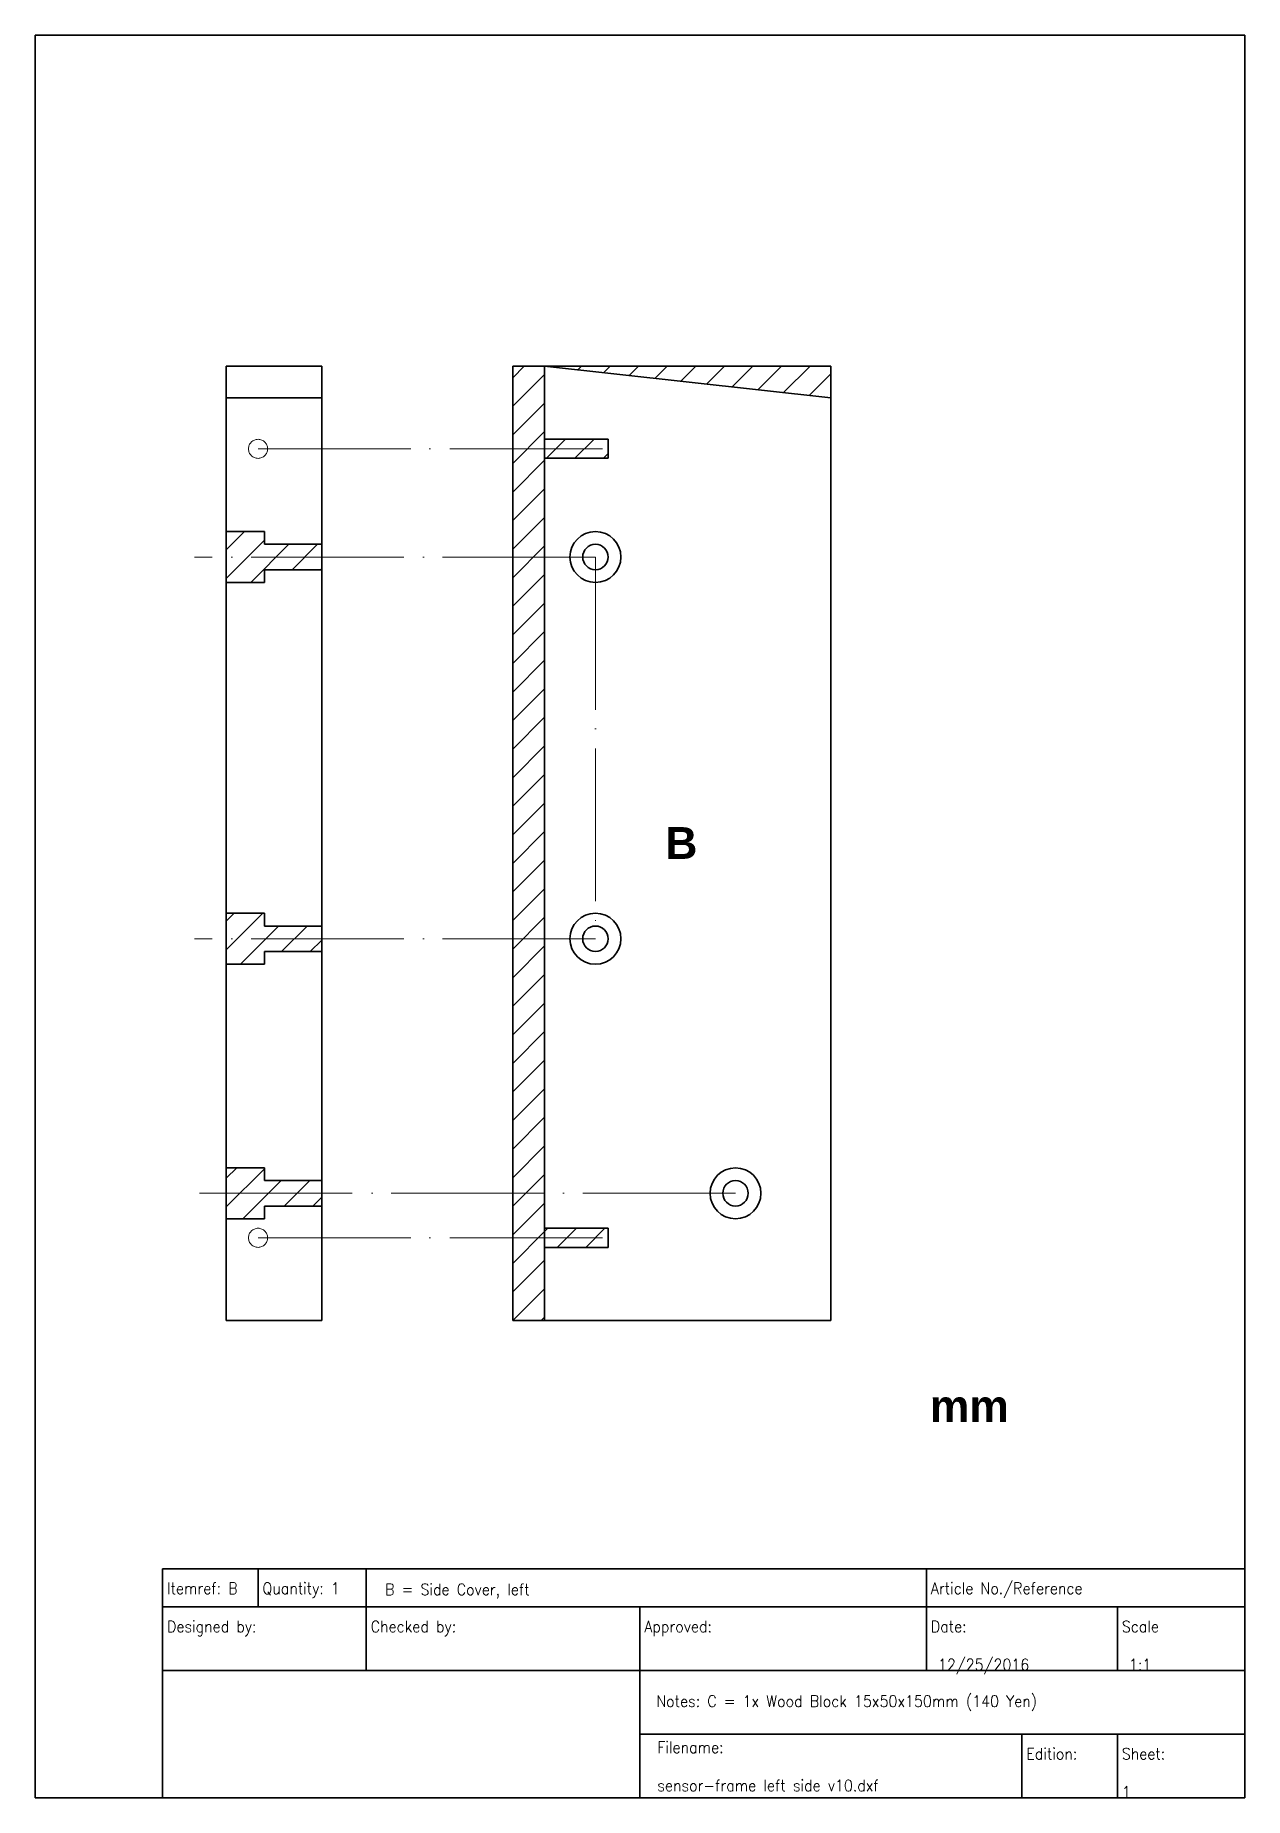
# Model space of a CAD drawing. Header units: millimetres. Extents: x 10 to 200, y 10 to 287.
import ezdxf

# ---------------------------------------------------------------- set-up
doc = ezdxf.new("R2010")
doc.units = ezdxf.units.MM
doc.linetypes.add('ACAD_ISO04W100', pattern=[30, 24, -3, 0, -3])
for name, color, linetype, lineweight, true_color in [('0 ... Background', 18, 'Continuous', 35, 0x000000), ('0 ... Base', 18, 'Continuous', 35, 0x000000), ('0 ... Construction', 18, 'ACAD_ISO04W100', 9, 0x000000), ('0 ... Cut', 18, 'Continuous', 35, 0x000000), ('0 ... Dimensions', 18, 'Continuous', 9, 0x000000), ('0 ... Numbering', 18, 'Continuous', 70, 0x000000), ('0 ... Waste', 18, 'Continuous', 9, 0x000000)]:
    doc.layers.add(name, color=color, linetype=linetype, lineweight=lineweight, true_color=true_color)
doc.styles.add('textstyle11', font='Standard')
doc.styles.add('textstyle12', font='Standard')
doc.styles.add('textstyle13', font='Standard')
doc.styles.add('textstyle14', font='Standard')
doc.styles.add('textstyle15', font='Standard')
doc.styles.add('textstyle16', font='Standard')
doc.styles.add('textstyle17', font='Standard')
doc.styles.add('textstyle18', font='Standard')
doc.styles.add('textstyle19', font='Standard')
doc.styles.add('textstyle20', font='Standard')
doc.styles.add('textstyle21', font='Standard')
doc.styles.add('textstyle22', font='Standard')
doc.styles.add('textstyle23', font='Standard')
doc.styles.add('textstyle24', font='')
doc.styles.add('textstyle25', font='')
doc.styles.get('textstyle24').set_extended_font_data('Arial', bold=True)
doc.styles.get('textstyle25').set_extended_font_data('Arial', bold=True)
pattern_1 = [(405, (0, 0), (-2.245064, 2.245064), [])]

msp = doc.modelspace()

# ---------------------------------------------------------------- hatches: boundary and pattern name
at = {"layer": '0 ... Construction'}
h = msp.add_hatch(dxfattribs=at)
h.set_pattern_fill('ANSI31', color=256, style=0, pattern_type=0)
h.paths.add_polyline_path([(90, 85), (85, 85), (85, 235), (90, 235), (90, 99.5), (90, 96.5)], flags=0)
h = msp.add_hatch(dxfattribs=at)
h.set_pattern_fill('ANSI31', color=256, style=0, pattern_type=0)
h.paths.add_polyline_path([(100.01, 220.51), (90.01, 220.51), (90.01, 223.51), (100.01, 223.51)], flags=0)
h = msp.add_hatch(dxfattribs=at)
h.set_pattern_fill('ANSI31', color=256, style=0, pattern_type=0)
h.paths.add_polyline_path([(100, 96.5), (90, 96.5), (90, 99.5), (100, 99.5)], flags=0)
at = {"layer": '0 ... Dimensions'}
h = msp.add_hatch(dxfattribs=at)
h.set_pattern_fill('ANSI31', color=256, style=0, pattern_type=0)
h.paths.add_polyline_path([(135, 230), (135, 235), (90, 235)], flags=0)
at = {"layer": '0 ... Waste'}
h = msp.add_hatch(dxfattribs=at)
h.set_pattern_fill('LINE', color=256, angle=225, style=0, pattern_type=0)
h.set_pattern_definition(pattern_1)
h.paths.add_polyline_path([(46, 201), (40, 201), (40, 209), (46, 209), (46, 207), (55, 207), (55, 203), (46, 203)], flags=0)
h = msp.add_hatch(dxfattribs=at)
h.set_pattern_fill('LINE', color=256, angle=225, style=0, pattern_type=0)
h.set_pattern_definition(pattern_1)
h.paths.add_polyline_path([(46, 141), (40, 141), (40, 149), (46, 149), (46, 147), (55, 147), (55, 143), (46, 143)], flags=0)
h = msp.add_hatch(dxfattribs=at)
h.set_pattern_fill('LINE', color=256, angle=225, style=0, pattern_type=0)
h.set_pattern_definition(pattern_1)
h.paths.add_polyline_path([(46, 101), (40, 101), (40, 109), (46, 109), (46, 107), (55, 107), (55, 103), (46, 103)], flags=0)

# ---------------------------------------------------------------- linework, layer by layer
at = {"layer": '0 ... Background', "linetype": 'Continuous'}
for p, q in [((200, 287), (10, 287)), ((10, 287), (10, 10)), ((200, 10), (200, 287)), ((30, 46), (200, 46)), ((30, 40), (30, 46)), ((45, 40), (45, 46)), ((62, 40), (62, 46)), ((150, 40), (150, 46)), ((30, 40), (200, 40)), ((30, 10), (30, 40)), ((62, 30), (62, 40)), ((105, 30), (105, 40)), ((150, 30), (150, 40)), ((180, 30), (180, 40)), ((30, 30), (200, 30)), ((105, 10), (105, 30)), ((105, 20), (200, 20)), ((165, 10), (165, 20)), ((180, 10), (180, 20)), ((105, 10), (105, 15)), ((10, 10), (200, 10))]:
    msp.add_line(p, q, dxfattribs=at)
at = {"layer": '0 ... Base'}
for p, q in [((55, 235), (40, 235)), ((40, 235), (40, 85)), ((55, 85), (55, 235)), ((85, 85), (85, 235)), ((85, 235), (90, 235)), ((90, 99.5), (90, 235)), ((90, 235), (135, 230)), ((90, 230), (90, 235)), ((90, 235), (135, 235)), ((135, 85), (135, 235)), ((55, 230), (40, 230)), ((100.01, 223.51), (90.01, 223.51)), ((90.01, 223.51), (90.01, 220.51)), ((100.01, 223.51), (100.01, 220.51)), ((100.01, 220.51), (90.01, 220.51)), ((40, 209), (46, 209)), ((46, 207), (46, 209)), ((46, 207), (55, 207)), ((55, 207), (55, 203)), ((46, 201), (46, 203)), ((55, 203), (46, 203)), ((46, 201), (40, 201)), ((40, 149), (46, 149)), ((46, 147), (46, 149)), ((46, 147), (55, 147)), ((55, 147), (55, 143)), ((46, 141), (46, 143)), ((55, 143), (46, 143)), ((46, 141), (40, 141)), ((40, 109), (46, 109)), ((46, 107), (46, 109)), ((46, 107), (55, 107)), ((55, 107), (55, 103)), ((46, 101), (46, 103)), ((55, 103), (46, 103)), ((46, 101), (40, 101)), ((100, 99.5), (90, 99.5)), ((90, 99.5), (90, 96.5)), ((100, 99.5), (100, 96.5)), ((100, 96.5), (90, 96.5)), ((90, 96.5), (90, 85)), ((40, 85), (55, 85)), ((90, 85), (85, 85)), ((90, 85), (135, 85))]:
    msp.add_line(p, q, dxfattribs=at)
for centre in [(98, 205), (98, 145), (120, 105)]:
    msp.add_circle(centre, 4, dxfattribs=at)
at = {"layer": '0 ... Construction'}
for p, q in [((45, 222), (100, 222)), ((98, 205), (35, 205)), ((98, 205), (98, 145)), ((98, 145), (35, 145)), ((120, 105), (35, 105)), ((45, 98), (100, 98))]:
    msp.add_line(p, q, dxfattribs=at)
for centre in [(45, 222), (45, 98)]:
    msp.add_circle(centre, 1.5, dxfattribs=at)
at = {"layer": '0 ... Cut'}
for centre in [(98, 205), (98, 145), (120, 105)]:
    msp.add_circle(centre, 2, dxfattribs=at)
at = {"layer": '0 ... Dimensions'}
msp.add_line((90, 230), (90, 235), dxfattribs=at)

# ---------------------------------------------------------------- texts
at = {"layer": '0 ... Background', "linetype": 'Continuous', "lineweight": 25, "char_height": 1.8}
for s, insert, width, attachment_point, style in [('Itemref: B', (30.69, 43.81), 100, 1, 'textstyle11'), ('Quantity: 1', (45.69, 43.81), 100, 1, 'textstyle12'), ('B = Side Cover, left', (64.96, 41.29), 100, 7, 'textstyle13'), ('Article No./Reference', (150.69, 43.81), 100, 1, 'textstyle14'), ('Designed by:', (30.69, 37.81), 100, 1, 'textstyle15'), ('Checked by:', (62.69, 37.81), 100, 1, 'textstyle16'), ('Approved:\\P\\P', (105.69, 37.81), 100, 1, 'textstyle17'), ('Date:\\P\\P 12/25/2016', (150.69, 37.81), 100, 1, 'textstyle19'), ('Scale\\P\\P 1:1', (180.69, 37.81), 100, 1, 'textstyle20'), ('Notes: C\\~= 1x Wood Block 15x50x150mm (140 Yen)\\P', (107.56, 26.08), 200, 1, 'textstyle23'), ('Filename:\\P\\Psensor-frame left side v10.dxf', (107.72, 18.82), 100, 1, 'textstyle18'), ('Edition:\\p\\P v 1.0', (165.69, 17.81), 100, 1, 'textstyle21'), ('Sheet:\\P\\P1', (180.69, 17.81), 100, 1, 'textstyle22')]:
    msp.add_mtext(s, dxfattribs=dict(at, insert=insert, width=width, attachment_point=attachment_point, style=style))
at = {"layer": '0 ... Numbering', "char_height": 5, "attachment_point": 1}
for s, insert, style in [('B', (108.97, 162.55), 'textstyle25'), ('mm', (150.53, 74.07), 'textstyle24')]:
    msp.add_mtext(s, dxfattribs=dict(at, insert=insert, style=style))

doc.saveas('drawing.dxf')
